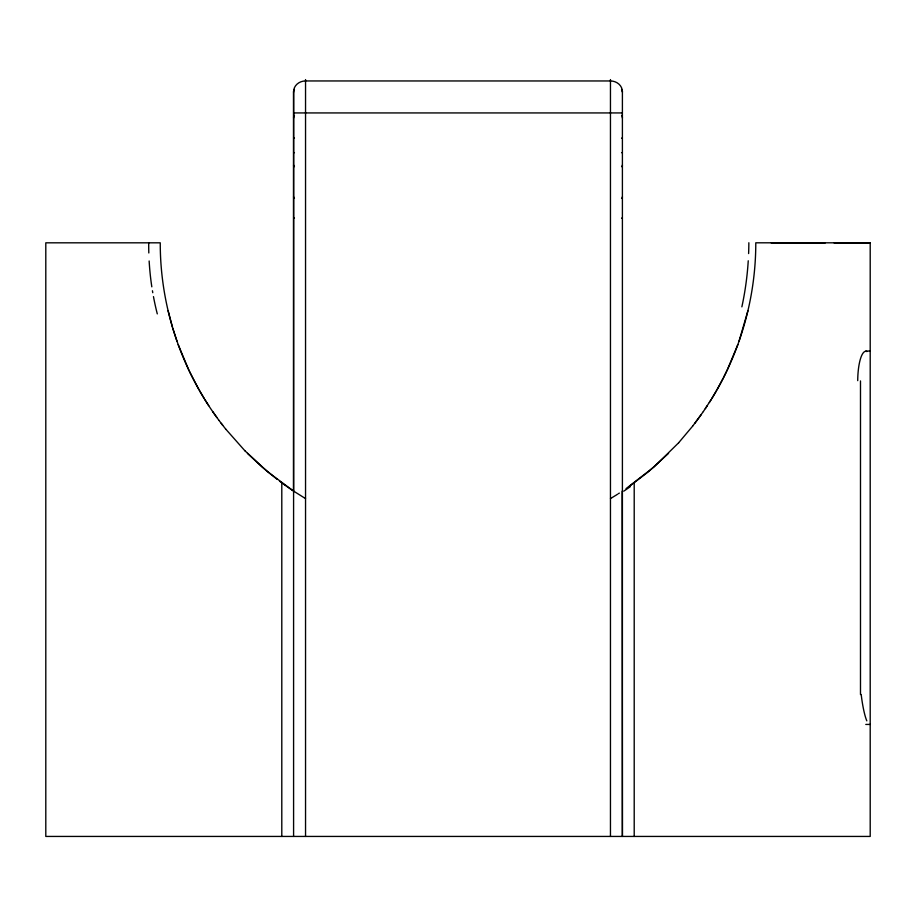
<?xml version="1.0" encoding="UTF-8"?>
<svg xmlns="http://www.w3.org/2000/svg" width="916" height="916" viewBox="0 0 916 916"><rect width="100%" height="100%" fill="white"/><g stroke="black" fill="none" stroke-linecap="round" stroke-linejoin="round"><path stroke-width="1.37" d="M305.543 836.434L305.543 79.566M610.457 836.434L610.457 79.566M622.193 491.228L622.399 836.434L622.399 91.531M747.925 310.696L739.063 341.164M737.849 344.588L727.178 370.156M726.663 371.232L723.48 377.69M722.93 378.755L717.251 389.3M716.667 390.342L711.778 398.575M711.16 399.605L703.351 411.559M709.327 402.513C739.544 355.122 755.86 299.028 755.78 242.809L870.2 242.82L870.2 836.434L45.8 836.434L45.8 242.82L160.254 242.82C160.105 306.288 181.047 369.56 219.027 420.433M705.32 408.65L707.301 405.662M703.293 411.627L694.866 423.272M701.244 414.582L692.645 426.146M692.633 426.158L678.63 442.794M678.619 442.806L654.138 466.862L626.04 488.64M668.565 453.363L648.448 471.717L629.75 486.064M619.342 493.094L618.518 493.621M617.636 494.182L615.976 495.224M615.483 495.533L610.457 498.602M622.159 112.931L293.841 112.931M293.589 138.133L294.437 138.133M293.589 152.64L294.437 152.64M293.601 218.123L294.437 218.123M621.563 138.133L622.399 138.133M621.563 152.651L622.399 152.651M621.563 218.123L622.399 218.123M771.135 242.809L825.396 242.82M834.007 242.82L870.2 242.82M865.78 351.057L870.2 351.057M865.78 724.43L870.2 724.43M305.532 498.602L294.025 491.365M294.208 491.491L293.555 491.056L293.589 91.68A11.954 10.706 0 0 1 305.543 80.952L610.457 80.963A11.954 10.706 0 0 1 622.399 91.68M293.441 490.976L291.311 489.545M292.765 490.518L267.575 471.717L244.904 450.775M291.139 489.43L288.414 487.564M287.945 487.243L284.968 485.137M284.441 484.759L279.506 481.14M277.239 479.423L261.884 466.862L247.469 453.374M244.904 450.775L225.634 428.997M225.645 429.009L221.168 423.284M222.668 425.219L218.993 420.398M216.886 417.524L212.741 411.639M208.734 405.674L204.875 399.616M204.257 398.586L199.367 390.353M198.783 389.311L189.372 371.243M188.856 370.156L178.185 344.599M176.96 341.176L172.838 328.443M172.483 327.275L168.097 310.707M860.49 380.93L860.49 694.557M634.204 482.858L634.204 836.434M293.589 91.531L293.589 836.434M281.796 482.835L281.796 836.434M157.289 313.89A228.199 183.315 -87.7 0 1 153.464 296.601M152.766 292.708A228.199 183.315 -87.7 0 1 152.434 290.75M151.816 286.834A228.199 183.315 -87.7 0 1 149.148 260.991M148.816 252.976A228.199 183.315 -87.7 0 1 148.713 242.935M621.563 89.413A11.954 7.305 0 0 1 622.399 92.104M622.399 196.768A11.954 4.488 0 0 1 621.563 198.429M622.399 165.006A11.954 4.488 0 0 1 621.563 166.666M621.563 115.336A11.954 7.305 0 0 1 622.399 118.027M293.601 92.104A11.954 7.317 0 0 1 294.437 89.413M294.437 166.666A11.954 4.488 0 0 1 293.589 165.006M294.437 198.429A11.954 4.488 0 0 1 293.601 196.768M293.601 118.027A11.954 7.317 0 0 1 294.437 115.336M748.853 242.74A228.176 164.88 90 0 1 748.612 253.572M748.246 260.774A228.176 164.88 90 0 1 741.868 306.86M630.277 486.682A227.019 172.048 -28.3 0 1 623.739 491.171M857.72 380.655A30.182 8.107 -90 0 1 866.925 351.561M866.811 720.858A30.182 4.649 83.3 0 1 861.189 694.488"/></g></svg>
